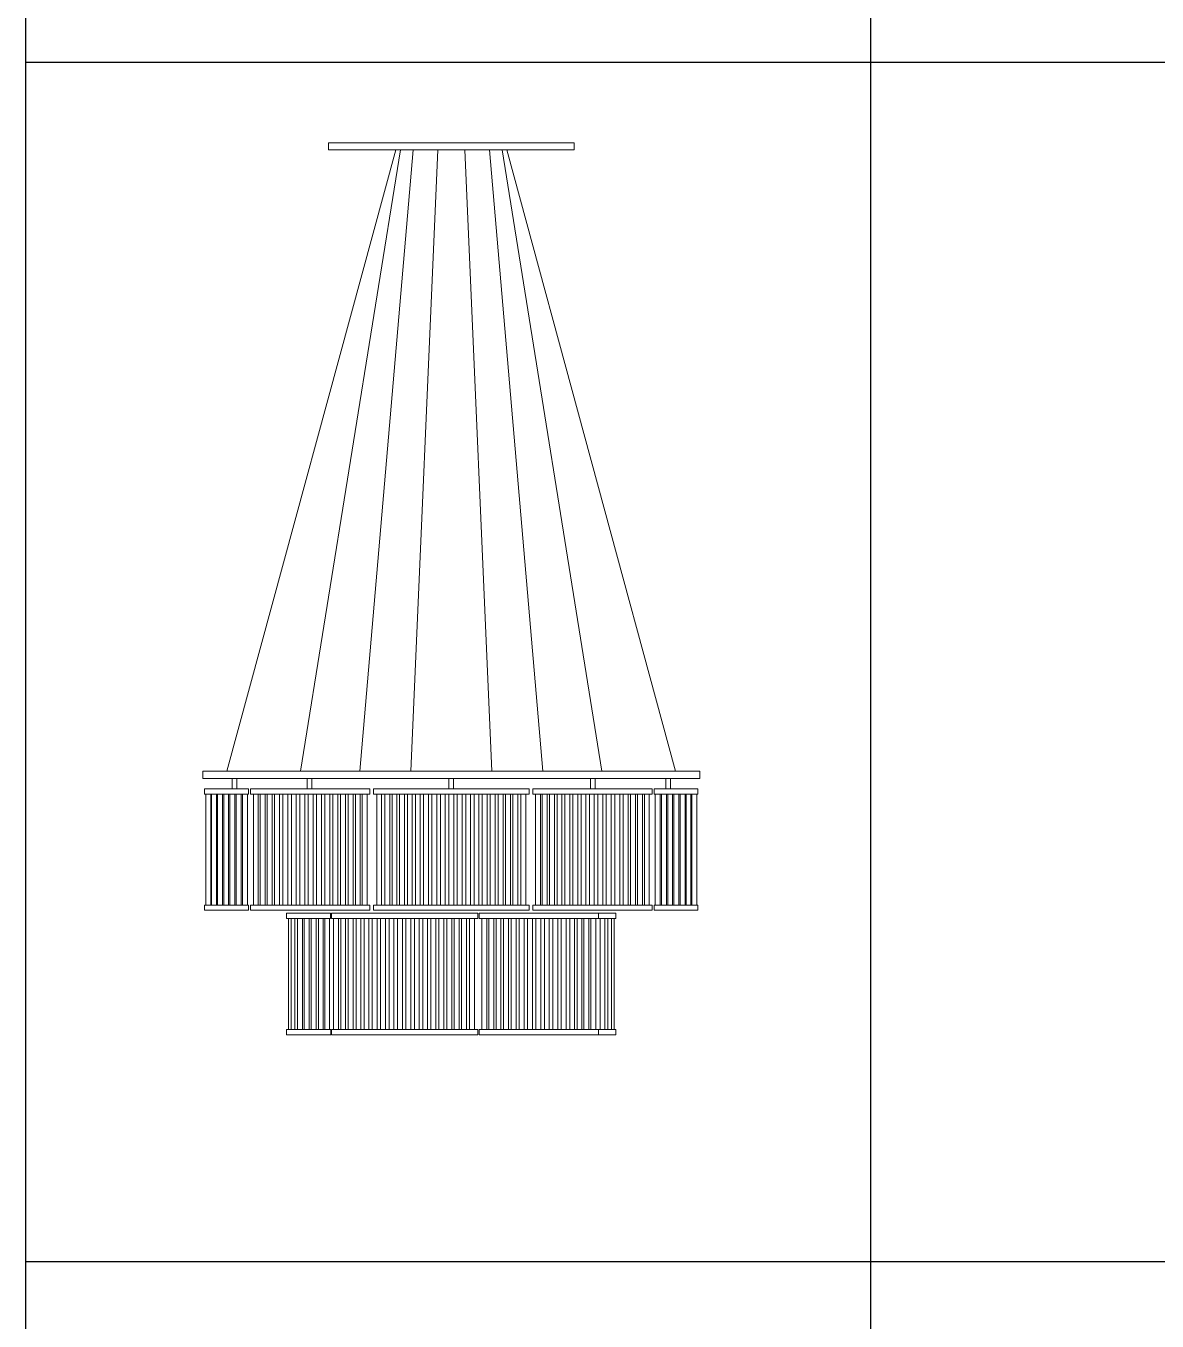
# Model space of a CAD drawing. Header units: inches. Extents: x 193287 to 241687, y 437648 to 550079.
# Drawn here: x 234241 to 234816, y 463918 to 464577 of the extents above; entities that cross this region are included whole.
import ezdxf

# ---------------------------------------------------------------- set-up
doc = ezdxf.new("R2010")
doc.units = ezdxf.units.IN
doc.header["$MEASUREMENT"] = 0
doc.layers.add('Bronze', color=40, linetype='Continuous', lineweight=0)
doc.layers.add('Glass', color=4, linetype='Continuous', lineweight=0)
for name, color, linetype in [('CQ SPOT DETAIL DIMENSION', 9, 'Continuous'), ('CQ-legend tex box', 3, 'Continuous'), ('E-LITE-FIXT-NORM-CEILING', 3, 'Continuous')]:
    doc.layers.add(name, color=color, linetype=linetype)

# ---------------------------------------------------------------- blocks, each defined once
blk = doc.blocks.new('stilio 9+6')
at = {"layer": 'Bronze', "lineweight": 0}
for p, q in [((13383.9, 3520.3), (13727.5, 4784.3)), ((13534, 3520.3), (13737.2, 4784.3)), ((13654.2, 3520.3), (13762.9, 4784.3)), ((13758, 3520.3), (13813.2, 4784.3)), ((13923.3, 3520.3), (13868.1, 4784.3)), ((14027.1, 3520.3), (13918.4, 4784.3)), ((14147.3, 3520.3), (13944.1, 4784.3)), ((14297.3, 3520.3), (13953.8, 4784.3))]:
    blk.add_line(p, q, dxfattribs=at)
for points in [[(13590.6, 4784.3), (14090.6, 4784.3), (14090.6, 4798.8), (13590.6, 4798.8)], [(13404.1, 3505.3), (13394.4, 3505.3), (13394.4, 3484.5), (13404.1, 3484.5)], [(13547.2, 3505.3), (13556.9, 3505.3), (13556.9, 3484.5), (13547.2, 3484.5)], [(13835.7, 3505.3), (13845.4, 3505.3), (13845.4, 3484.5), (13835.7, 3484.5)], [(14123.9, 3505.3), (14133.6, 3505.3), (14133.6, 3484.5), (14123.9, 3484.5)], [(14277.2, 3505.3), (14286.9, 3505.3), (14286.9, 3484.5), (14277.2, 3484.5)], [(13427.9, 3484.5), (13338.6, 3484.5), (13338.6, 3474), (13427.9, 3474)], [(13674.7, 3484.5), (13431.8, 3484.5), (13431.8, 3474), (13674.7, 3474)], [(13682.1, 3484.5), (13999.2, 3484.5), (13999.2, 3474), (13682.1, 3474)], [(14006.5, 3484.5), (14249.4, 3484.5), (14249.4, 3474), (14006.5, 3474)], [(14253.3, 3484.5), (14342.6, 3484.5), (14342.6, 3474), (14253.3, 3474)], [(13427.9, 3237.5), (13338.6, 3237.5), (13338.6, 3248.1), (13427.9, 3248.1)], [(13674.7, 3237.5), (13431.8, 3237.5), (13431.8, 3248.1), (13674.7, 3248.1)], [(13682.1, 3237.5), (13999.2, 3237.5), (13999.2, 3248.1), (13682.1, 3248.1)], [(14006.5, 3237.5), (14249.4, 3237.5), (14249.4, 3248.1), (14006.5, 3248.1)], [(14253.3, 3237.5), (14342.6, 3237.5), (14342.6, 3248.1), (14253.3, 3248.1)], [(13594.5, 3231.4), (13505.5, 3231.4), (13505.5, 3220.8), (13594.5, 3220.8)], [(13596.7, 3231.4), (13894.7, 3231.4), (13894.7, 3220.8), (13596.7, 3220.8)], [(13897.6, 3231.4), (14140.5, 3231.4), (14140.5, 3220.8), (13897.6, 3220.8)], [(14140.5, 3231.4), (14175.8, 3231.4), (14175.8, 3220.8), (14140.5, 3220.8)], [(13595.7, 2984.4), (13505.5, 2984.4), (13505.5, 2994.9), (13595.7, 2994.9)], [(13596.7, 2984.4), (13894.7, 2984.4), (13894.7, 2994.9), (13596.7, 2994.9)], [(13897.6, 2984.4), (14140.5, 2984.4), (14140.5, 2994.9), (13897.6, 2994.9)], [(14140.5, 2984.4), (14175.8, 2984.4), (14175.8, 2994.9), (14140.5, 2994.9)]]:
    blk.add_lwpolyline(points, close=True, dxfattribs=at)
for points in [[(13590.6, 4784.3), (14090.6, 4784.3)], [(13334.6, 3520.3), (14346.6, 3520.3), (14346.6, 3505.3), (13334.6, 3505.3), (13334.6, 3520.3)]]:
    blk.add_lwpolyline(points, dxfattribs=at)
at = {"layer": 'Glass', "lineweight": 0}
for points in [[(13341, 3474), (13351, 3474), (13351, 3248.1), (13341, 3248.1), (13341, 3474)], [(13352.7, 3474), (13362.7, 3474), (13362.7, 3248.1), (13352.7, 3248.1), (13352.7, 3474)], [(13364.6, 3474), (13374.6, 3474), (13374.6, 3248.1), (13364.6, 3248.1), (13364.6, 3474)], [(13377.4, 3474), (13387.4, 3474), (13387.4, 3248.1), (13377.4, 3248.1), (13377.4, 3474)], [(13390.1, 3474), (13400.1, 3474), (13400.1, 3248.1), (13390.1, 3248.1), (13390.1, 3474)], [(13402.9, 3474), (13412.9, 3474), (13412.9, 3248.1), (13402.9, 3248.1), (13402.9, 3474)], [(13415.5, 3474), (13425.5, 3474), (13425.5, 3248.1), (13415.5, 3248.1), (13415.5, 3474)], [(13447.7, 3474), (13437.7, 3474), (13437.7, 3248.1), (13447.7, 3248.1), (13447.7, 3474)], [(13461.8, 3474), (13451.8, 3474), (13451.8, 3248.1), (13461.8, 3248.1), (13461.8, 3474)], [(13475.9, 3474), (13465.9, 3474), (13465.9, 3248.1), (13475.9, 3248.1), (13475.9, 3474)], [(13490.8, 3474), (13480.8, 3474), (13480.8, 3248.1), (13490.8, 3248.1), (13490.8, 3474)], [(13507.9, 3474), (13497.9, 3474), (13497.9, 3248.1), (13507.9, 3248.1), (13507.9, 3474)], [(13525.2, 3474), (13515.2, 3474), (13515.2, 3248.1), (13525.2, 3248.1), (13525.2, 3474)], [(13532.4, 3474), (13542.4, 3474), (13542.4, 3248.1), (13532.4, 3248.1), (13532.4, 3474)], [(13549.6, 3474), (13559.6, 3474), (13559.6, 3248.1), (13549.6, 3248.1), (13549.6, 3474)], [(13566.5, 3474), (13576.5, 3474), (13576.5, 3248.1), (13566.5, 3248.1), (13566.5, 3474)], [(13583.2, 3474), (13593.2, 3474), (13593.2, 3248.1), (13583.2, 3248.1), (13583.2, 3474)], [(13599.5, 3474), (13609.5, 3474), (13609.5, 3248.1), (13599.5, 3248.1), (13599.5, 3474)], [(13615.4, 3474), (13625.4, 3474), (13625.4, 3248.1), (13615.4, 3248.1), (13615.4, 3474)], [(13630.7, 3474), (13640.7, 3474), (13640.7, 3248.1), (13630.7, 3248.1), (13630.7, 3474)], [(13645.4, 3474), (13655.4, 3474), (13655.4, 3248.1), (13645.4, 3248.1), (13645.4, 3474)], [(13659.4, 3474), (13669.4, 3474), (13669.4, 3248.1), (13659.4, 3248.1), (13659.4, 3474)], [(13698.9, 3474), (13688.9, 3474), (13688.9, 3248.1), (13698.9, 3248.1), (13698.9, 3474)], [(13715.4, 3474), (13705.4, 3474), (13705.4, 3248.1), (13715.4, 3248.1), (13715.4, 3474)], [(13730.1, 3474), (13720.1, 3474), (13720.1, 3248.1), (13730.1, 3248.1), (13730.1, 3474)], [(13745.4, 3474), (13735.4, 3474), (13735.4, 3248.1), (13745.4, 3248.1), (13745.4, 3474)], [(13761.3, 3474), (13751.3, 3474), (13751.3, 3248.1), (13761.3, 3248.1), (13761.3, 3474)], [(13777.6, 3474), (13767.6, 3474), (13767.6, 3248.1), (13777.6, 3248.1), (13777.6, 3474)], [(13794.3, 3474), (13784.3, 3474), (13784.3, 3248.1), (13794.3, 3248.1), (13794.3, 3474)], [(13811.2, 3474), (13801.2, 3474), (13801.2, 3248.1), (13811.2, 3248.1), (13811.2, 3474)], [(13828.4, 3474), (13818.4, 3474), (13818.4, 3248.1), (13828.4, 3248.1), (13828.4, 3474)], [(13835.6, 3474), (13845.6, 3474), (13845.6, 3248.1), (13835.6, 3248.1), (13835.6, 3474)], [(13852.9, 3474), (13862.9, 3474), (13862.9, 3248.1), (13852.9, 3248.1), (13852.9, 3474)], [(13870, 3474), (13880, 3474), (13880, 3248.1), (13870, 3248.1), (13870, 3474)], [(13887, 3474), (13897, 3474), (13897, 3248.1), (13887, 3248.1), (13887, 3474)], [(13903.7, 3474), (13913.7, 3474), (13913.7, 3248.1), (13903.7, 3248.1), (13903.7, 3474)], [(13920, 3474), (13930, 3474), (13930, 3248.1), (13920, 3248.1), (13920, 3474)], [(13935.9, 3474), (13945.9, 3474), (13945.9, 3248.1), (13935.9, 3248.1), (13935.9, 3474)], [(13951.2, 3474), (13961.2, 3474), (13961.2, 3248.1), (13951.2, 3248.1), (13951.2, 3474)], [(13965.9, 3474), (13975.9, 3474), (13975.9, 3248.1), (13965.9, 3248.1), (13965.9, 3474)], [(13982.3, 3474), (13992.3, 3474), (13992.3, 3248.1), (13982.3, 3248.1), (13982.3, 3474)], [(14021.9, 3474), (14011.9, 3474), (14011.9, 3248.1), (14021.9, 3248.1), (14021.9, 3474)], [(14035.9, 3474), (14025.9, 3474), (14025.9, 3248.1), (14035.9, 3248.1), (14035.9, 3474)], [(14050.6, 3474), (14040.6, 3474), (14040.6, 3248.1), (14050.6, 3248.1), (14050.6, 3474)], [(14065.9, 3474), (14055.9, 3474), (14055.9, 3248.1), (14065.9, 3248.1), (14065.9, 3474)], [(14081.7, 3474), (14071.7, 3474), (14071.7, 3248.1), (14081.7, 3248.1), (14081.7, 3474)], [(14098, 3474), (14088, 3474), (14088, 3248.1), (14098, 3248.1), (14098, 3474)], [(14114.7, 3474), (14104.7, 3474), (14104.7, 3248.1), (14114.7, 3248.1), (14114.7, 3474)], [(14131.7, 3474), (14121.7, 3474), (14121.7, 3248.1), (14131.7, 3248.1), (14131.7, 3474)], [(14148.9, 3474), (14138.9, 3474), (14138.9, 3248.1), (14148.9, 3248.1), (14148.9, 3474)], [(14156.1, 3474), (14166.1, 3474), (14166.1, 3248.1), (14156.1, 3248.1), (14156.1, 3474)], [(14173.4, 3474), (14183.4, 3474), (14183.4, 3248.1), (14173.4, 3248.1), (14173.4, 3474)], [(14190.5, 3474), (14200.5, 3474), (14200.5, 3248.1), (14190.5, 3248.1), (14190.5, 3474)], [(14205.4, 3474), (14215.4, 3474), (14215.4, 3248.1), (14205.4, 3248.1), (14205.4, 3474)], [(14219.5, 3474), (14229.5, 3474), (14229.5, 3248.1), (14219.5, 3248.1), (14219.5, 3474)], [(14233.6, 3474), (14243.6, 3474), (14243.6, 3248.1), (14233.6, 3248.1), (14233.6, 3474)], [(14265.8, 3474), (14255.8, 3474), (14255.8, 3248.1), (14265.8, 3248.1), (14265.8, 3474)], [(14278.4, 3474), (14268.4, 3474), (14268.4, 3248.1), (14278.4, 3248.1), (14278.4, 3474)], [(14291.1, 3474), (14281.1, 3474), (14281.1, 3248.1), (14291.1, 3248.1), (14291.1, 3474)], [(14303.8, 3474), (14293.8, 3474), (14293.8, 3248.1), (14303.8, 3248.1), (14303.8, 3474)], [(14316.7, 3474), (14306.7, 3474), (14306.7, 3248.1), (14316.7, 3248.1), (14316.7, 3474)], [(14328.5, 3474), (14318.5, 3474), (14318.5, 3248.1), (14328.5, 3248.1), (14328.5, 3474)], [(14340.3, 3474), (14330.3, 3474), (14330.3, 3248.1), (14340.3, 3248.1), (14340.3, 3474)], [(13519.1, 3220.8), (13509.1, 3220.8), (13509.1, 2994.9), (13519.1, 2994.9)], [(13524.9, 3220.8), (13514.9, 3220.8), (13514.9, 2994.9), (13524.9, 2994.9)], [(13532.1, 3220.8), (13522.1, 3220.8), (13522.1, 2994.9), (13532.1, 2994.9)], [(13537.9, 3220.8), (13527.9, 3220.8), (13527.9, 2994.9), (13537.9, 2994.9), (13537.9, 3220.8)], [(13551.2, 3220.8), (13541.2, 3220.8), (13541.2, 2994.9), (13551.2, 2994.9), (13551.2, 3220.8)], [(13565.3, 3220.8), (13555.3, 3220.8), (13555.3, 2994.9), (13565.3, 2994.9), (13565.3, 3220.8)], [(13580.1, 3220.8), (13570.1, 3220.8), (13570.1, 2994.9), (13580.1, 2994.9), (13580.1, 3220.8)], [(13592.9, 3220.8), (13582.9, 3220.8), (13582.9, 2994.9), (13592.9, 2994.9), (13592.9, 3220.8)], [(13610.9, 3220.8), (13600.9, 3220.8), (13600.9, 2994.9), (13610.9, 2994.9), (13610.9, 3220.8)], [(13625.6, 3220.8), (13615.6, 3220.8), (13615.6, 2994.9), (13625.6, 2994.9), (13625.6, 3220.8)], [(13640.9, 3220.8), (13630.9, 3220.8), (13630.9, 2994.9), (13640.9, 2994.9), (13640.9, 3220.8)], [(13656.7, 3220.8), (13646.7, 3220.8), (13646.7, 2994.9), (13656.7, 2994.9), (13656.7, 3220.8)], [(13673.1, 3220.8), (13663.1, 3220.8), (13663.1, 2994.9), (13673.1, 2994.9), (13673.1, 3220.8)], [(13689.8, 3220.8), (13679.8, 3220.8), (13679.8, 2994.9), (13689.8, 2994.9), (13689.8, 3220.8)], [(13706.7, 3220.8), (13696.7, 3220.8), (13696.7, 2994.9), (13706.7, 2994.9), (13706.7, 3220.8)], [(13723.9, 3220.8), (13713.9, 3220.8), (13713.9, 2994.9), (13723.9, 2994.9), (13723.9, 3220.8)], [(13731.1, 3220.8), (13741.1, 3220.8), (13741.1, 2994.9), (13731.1, 2994.9), (13731.1, 3220.8)], [(13748.4, 3220.8), (13758.4, 3220.8), (13758.4, 2994.9), (13748.4, 2994.9), (13748.4, 3220.8)], [(13765.5, 3220.8), (13775.5, 3220.8), (13775.5, 2994.9), (13765.5, 2994.9), (13765.5, 3220.8)], [(13782.5, 3220.8), (13792.5, 3220.8), (13792.5, 2994.9), (13782.5, 2994.9), (13782.5, 3220.8)], [(13799.2, 3220.8), (13809.2, 3220.8), (13809.2, 2994.9), (13799.2, 2994.9), (13799.2, 3220.8)], [(13815.5, 3220.8), (13825.5, 3220.8), (13825.5, 2994.9), (13815.5, 2994.9), (13815.5, 3220.8)], [(13831.4, 3220.8), (13841.4, 3220.8), (13841.4, 2994.9), (13831.4, 2994.9), (13831.4, 3220.8)], [(13846.7, 3220.8), (13856.7, 3220.8), (13856.7, 2994.9), (13846.7, 2994.9), (13846.7, 3220.8)], [(13861.4, 3220.8), (13871.4, 3220.8), (13871.4, 2994.9), (13861.4, 2994.9), (13861.4, 3220.8)], [(13877.8, 3220.8), (13887.8, 3220.8), (13887.8, 2994.9), (13877.8, 2994.9), (13877.8, 3220.8)], [(13913, 3220.8), (13903, 3220.8), (13903, 2994.9), (13913, 2994.9), (13913, 3220.8)], [(13927, 3220.8), (13917, 3220.8), (13917, 2994.9), (13927, 2994.9), (13927, 3220.8)], [(13941.7, 3220.8), (13931.7, 3220.8), (13931.7, 2994.9), (13941.7, 2994.9), (13941.7, 3220.8)], [(13957, 3220.8), (13947, 3220.8), (13947, 2994.9), (13957, 2994.9), (13957, 3220.8)], [(13972.8, 3220.8), (13962.8, 3220.8), (13962.8, 2994.9), (13972.8, 2994.9), (13972.8, 3220.8)], [(13989.1, 3220.8), (13979.1, 3220.8), (13979.1, 2994.9), (13989.1, 2994.9), (13989.1, 3220.8)], [(14005.8, 3220.8), (13995.8, 3220.8), (13995.8, 2994.9), (14005.8, 2994.9), (14005.8, 3220.8)], [(14022.8, 3220.8), (14012.8, 3220.8), (14012.8, 2994.9), (14022.8, 2994.9), (14022.8, 3220.8)], [(14040, 3220.8), (14030, 3220.8), (14030, 2994.9), (14040, 2994.9), (14040, 3220.8)], [(14047.2, 3220.8), (14057.2, 3220.8), (14057.2, 2994.9), (14047.2, 2994.9), (14047.2, 3220.8)], [(14064.5, 3220.8), (14074.5, 3220.8), (14074.5, 2994.9), (14064.5, 2994.9), (14064.5, 3220.8)], [(14081.6, 3220.8), (14091.6, 3220.8), (14091.6, 2994.9), (14081.6, 2994.9), (14081.6, 3220.8)], [(14096.5, 3220.8), (14106.5, 3220.8), (14106.5, 2994.9), (14096.5, 2994.9), (14096.5, 3220.8)], [(14110.6, 3220.8), (14120.6, 3220.8), (14120.6, 2994.9), (14110.6, 2994.9), (14110.6, 3220.8)], [(14124.7, 3220.8), (14134.7, 3220.8), (14134.7, 2994.9), (14124.7, 2994.9), (14124.7, 3220.8)], [(14143.4, 3220.8), (14153.4, 3220.8), (14153.4, 2994.9), (14143.4, 2994.9), (14143.4, 3220.8)], [(14149.2, 3220.8), (14159.2, 3220.8), (14159.2, 2994.9), (14149.2, 2994.9)], [(14156.4, 3220.8), (14166.4, 3220.8), (14166.4, 2994.9), (14156.4, 2994.9)], [(14162.2, 3220.8), (14172.2, 3220.8), (14172.2, 2994.9), (14162.2, 2994.9)]]:
    blk.add_lwpolyline(points, dxfattribs=at)
blk = doc.blocks.new('SMDS')
at = {"layer": 'CQ-legend tex box'}
for p, q in [((385062.61, 480186.07), (385062.59, 476464.25)), ((384632.87, 478362.09), (386097.23, 478362.09)), ((384632.87, 477752.03), (386097.22, 477752.03))]:
    blk.add_line(p, q, dxfattribs=at)
blk.add_lwpolyline([(384632.87, 472716.65), (384632.87, 480364.08), (386097.23, 480364.08), (386097.2, 472716.65)], dxfattribs=at)
at = {"layer": 'E-LITE-FIXT-NORM-CEILING', "xscale": 0.25, "yscale": 0.25, "zscale": 0.25}
blk.add_blockref('stilio 9+6', (381389.18, 477121.31), dxfattribs=at)

msp = doc.modelspace()

# ---------------------------------------------------------------- block references
at = {"layer": 'CQ SPOT DETAIL DIMENSION'}
msp.add_blockref('SMDS', (-150392.368, -13803.482), dxfattribs=at)

doc.saveas('drawing.dxf')
